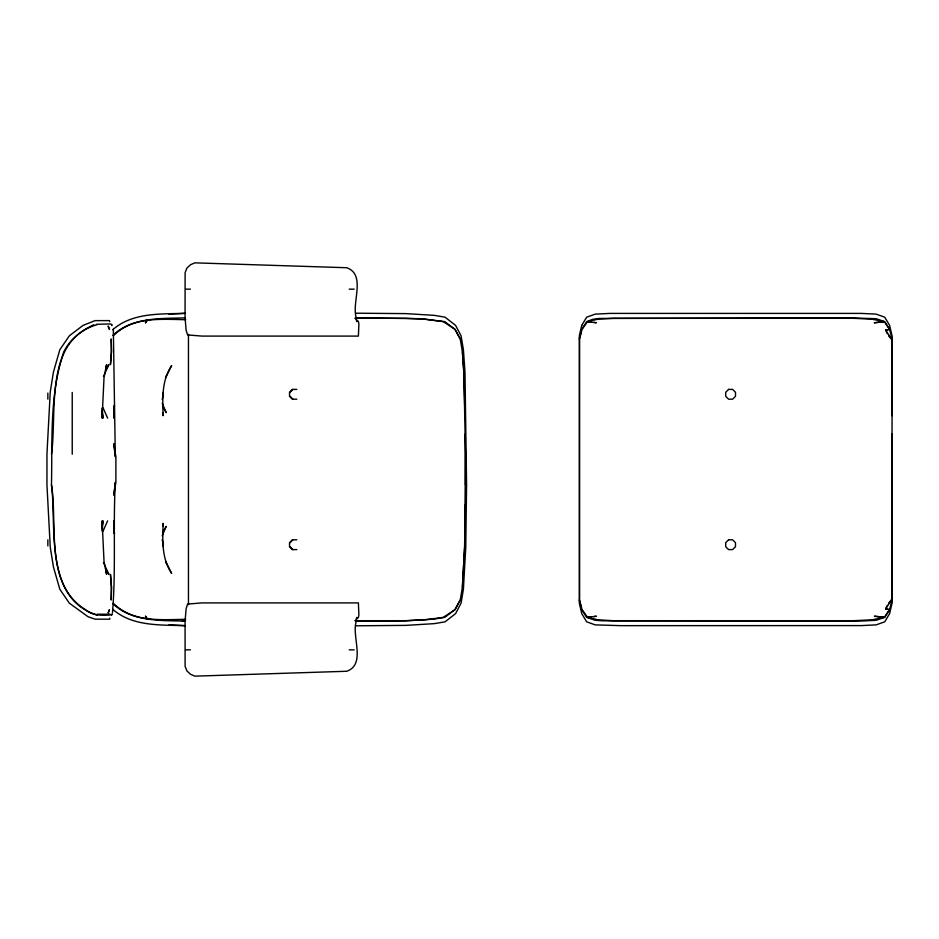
<?xml version="1.0" encoding="UTF-8"?>
<svg xmlns="http://www.w3.org/2000/svg" width="939" height="939" viewBox="0 0 939 939"><rect width="100%" height="100%" fill="white"/><g stroke="black" fill="none" stroke-linecap="round" stroke-linejoin="round"><path stroke-width="1.41" d="M892.027 415.695L892.038 338.979L889.609 329.343L884.714 321.654L876.157 318.697L850.476 317.91L598.882 318.45L592.767 319.319L586.652 321.654L581.757 329.343L579.316 338.979M465.181 504.959L464.629 546.651L462.399 587.239L460.239 600.021L454.992 609.657L444.793 617.346L434.264 619.071L405.707 620.808L355.975 621.219M355.975 317.781L420.167 318.697L444.793 321.654L454.992 329.343L460.239 338.979L462.399 351.761L463.901 373.159L465.474 454.147L464.652 546.651L462.399 587.239M101.893 526.568L102.105 520.863L104.029 561.522L106.647 574.351L105.825 571.722M356.186 621.583C351.526 636.419 366.28 664.389 346.737 671.268L194.854 676.15L190.594 674.319L186.943 670.962L185.112 666.373L185.065 621.348L186.133 608.66L187.589 604.082L201.944 602.908L358.393 602.908L358.886 614.951L358.393 617.522L355.728 619.846M97.163 615.104C43.734 598.554 56.798 526.533 51.469 484.853C52.455 440.403 49.38 394.533 63.805 351.808C69.967 339.331 81.353 330.598 93.712 324.788M51.469 454.147C57.443 413.313 43.37 340.2 97.01 324.694M162.858 526.063L163.163 523.305C162.494 540.324 161.625 558.693 171.673 573.436L165.557 561.217L166.215 563.048M101.964 530.84L103.079 520.863L101.975 527.964M356.456 619.001L356.703 617.428M111.917 325.669L111.506 324.683M166.215 375.952L165.557 377.783L171.673 365.564C161.625 380.307 162.494 398.676 163.163 415.695L162.858 412.937M581.699 330.716L579.609 338.979L579.609 600.021L581.699 608.284M579.316 600.021L581.757 609.657L586.652 617.346L595.209 620.303L602.85 620.808L861.474 621.019L876.157 620.303L884.714 617.346L889.609 609.657L892.038 600.021L892.027 434.041M112.48 612.768C116.037 569.562 112.997 525.77 115.321 482.341L113.748 495.182L115.884 482.341L115.884 456.659L113.748 443.818L115.321 456.659L113.337 329.354M47.854 393.077L47.854 399.192M47.854 539.808L47.854 545.923M105.825 367.278L106.647 364.649L104.029 377.478L102.105 418.137L101.893 412.432M108.337 612.768L109.429 609.646L108.114 612.768M162.095 399.192L163.327 396.328L163.327 392.267M162.201 535.758L166.215 526.356L162.553 532.472M887.308 605.232L885.688 608.906L889.585 609.657L884.374 617.346L871.955 619.81L853.621 620.691L613.202 620.691L597.932 619.81L587.544 617.346L582.039 609.657M102.973 531.286L107.633 520.863M103.466 376.492L108.865 364.649L105.426 370.224M460.239 600.021L454.992 609.657L443.314 617.346L425.285 619.81L405.977 620.691L354.825 620.691M109.652 321.713L109.546 320.61L95.05 320.622L83.066 325.387L69.322 335.833L59.814 349.766L53.417 372.137L50.26 391.856L46.95 454.018L46.95 484.982L50.26 547.144L53.417 566.863L59.814 589.234L69.322 603.167L88.125 616.77L95.203 619.177L109.699 619.177L109.804 618.144M582.039 329.343L587.544 321.654L597.932 319.19L613.202 318.309L853.621 318.309L871.955 319.19L884.374 321.654L889.585 329.343L885.688 330.094L887.308 333.768M111.964 614.212L111.448 614.881C102.551 615.644 92.668 615.961 85.472 609.657C44.145 584.175 57.925 524.631 51.469 484.853M888.681 603.026L892.038 599.117L885.688 608.906L889.585 609.657M290.116 392.267L292.898 389.403M290.116 542.672L292.898 539.808M113.537 335.469C132.704 316.901 160.405 318.708 185.159 317.852M112.703 329.718C132.704 312.323 160.276 314.236 185.147 313.286M112.833 335.481C132.399 316.455 160.815 319.33 185.758 319.694M111.659 615.104L112.07 614.188M96.435 324.284L110.673 323.955L111.964 324.788M889.585 329.343L885.688 330.094L892.038 339.883L888.681 335.974M593.847 616.606L596.371 616.242L587.544 617.346L591.324 616.935M168.973 314.131L185.183 313.38M355.987 625.797L405.707 625.386L434.37 623.637L445.074 621.818L455.568 613.636L461.072 603.167L463.408 589.234L465.767 547.144L466.577 484.982L464.981 372.137L463.408 349.766L461.072 335.833L455.568 325.363L445.074 317.182L434.37 315.363L405.707 313.614L355.987 313.203M185.934 289.153L190.441 289.153M349.202 289.153L354.179 289.153M354.825 318.309L405.977 318.309L425.285 319.19L443.314 321.654L454.992 329.343L460.239 338.979M296.83 389.403L292.299 389.403L289.529 392.267L289.529 396.328L292.299 399.192L296.83 399.192M296.83 539.808L292.299 539.808L289.529 542.672L289.529 546.733L292.299 549.597L296.83 549.597M97.151 614.212L110.039 614.212M185.758 619.306C160.815 619.681 132.399 622.522 112.833 603.519M185.065 621.09C160.346 620.374 132.669 622.041 113.537 603.531M185.089 621.09L182.26 621.09L185.159 621.149M185.934 649.847L190.441 649.847M349.202 649.847L354.179 649.847M185.183 625.62L168.973 624.869M185.147 625.714C160.276 624.764 132.704 626.677 112.703 609.282M591.324 322.065L587.544 321.654L596.371 322.758L593.847 322.394M355.728 319.154L358.393 321.478L358.886 324.049L358.393 336.092L201.944 336.092L187.589 334.918L186.133 330.34L185.065 317.652L185.112 272.627L186.943 268.038L190.594 264.681L194.854 262.85L346.737 267.732C366.28 274.611 351.526 302.581 356.186 317.417M290.116 396.328L292.898 399.192M290.116 546.733L292.898 549.597M105.426 568.776L108.865 574.351L103.466 562.508M162.553 406.528L166.215 412.644L162.201 403.242M102.973 407.714L107.633 418.137M162.095 539.808L163.327 542.672L163.327 546.733M108.114 326.232L109.429 329.354L108.337 326.232M356.456 319.999L356.703 321.572M101.975 411.036L103.079 418.137L101.964 408.16M462.399 351.761L463.901 373.159L464.946 415.695M465.181 434.041L465.474 484.853M188.457 334.296L188.457 604.704M72.233 392.467L72.233 454.218M111.436 587.192L111.213 600.033L111.483 587.192L110.45 574.351L111.436 587.192M114.382 405.308L113.807 418.137L114.394 405.308M111.436 351.808L110.45 364.649L111.483 351.808L111.213 338.967L111.436 351.808M581.757 325.363L579.316 335.833L579.316 603.167L581.757 613.636L586.652 621.818L595.209 624.869L620.89 625.667L861.474 625.597L876.157 624.869L884.714 621.818L889.609 613.636L892.05 603.167L892.05 335.833L889.609 325.363L884.714 317.182L876.157 314.131L861.474 313.403L609.881 313.403L595.209 314.131L586.652 317.182L581.757 325.363M147.212 320.246L145.51 322.758L147.212 320.246M728.57 389.403L725.706 392.267L725.706 396.328L728.57 399.192L732.631 399.192L735.495 396.328L735.495 392.267L732.62 389.403L728.57 389.403M728.57 539.808L725.706 542.672L725.706 546.733L728.57 549.597L732.631 549.597L735.495 546.733L735.483 542.672L732.62 539.808L728.57 539.808M884.374 321.654L874.397 322.758L884.374 321.654M880.148 616.794L874.397 616.242L884.374 617.346L880.148 616.794M147.212 618.754L145.51 616.242L147.212 618.754M114.394 533.692L113.807 520.863L114.382 533.692"/></g></svg>
